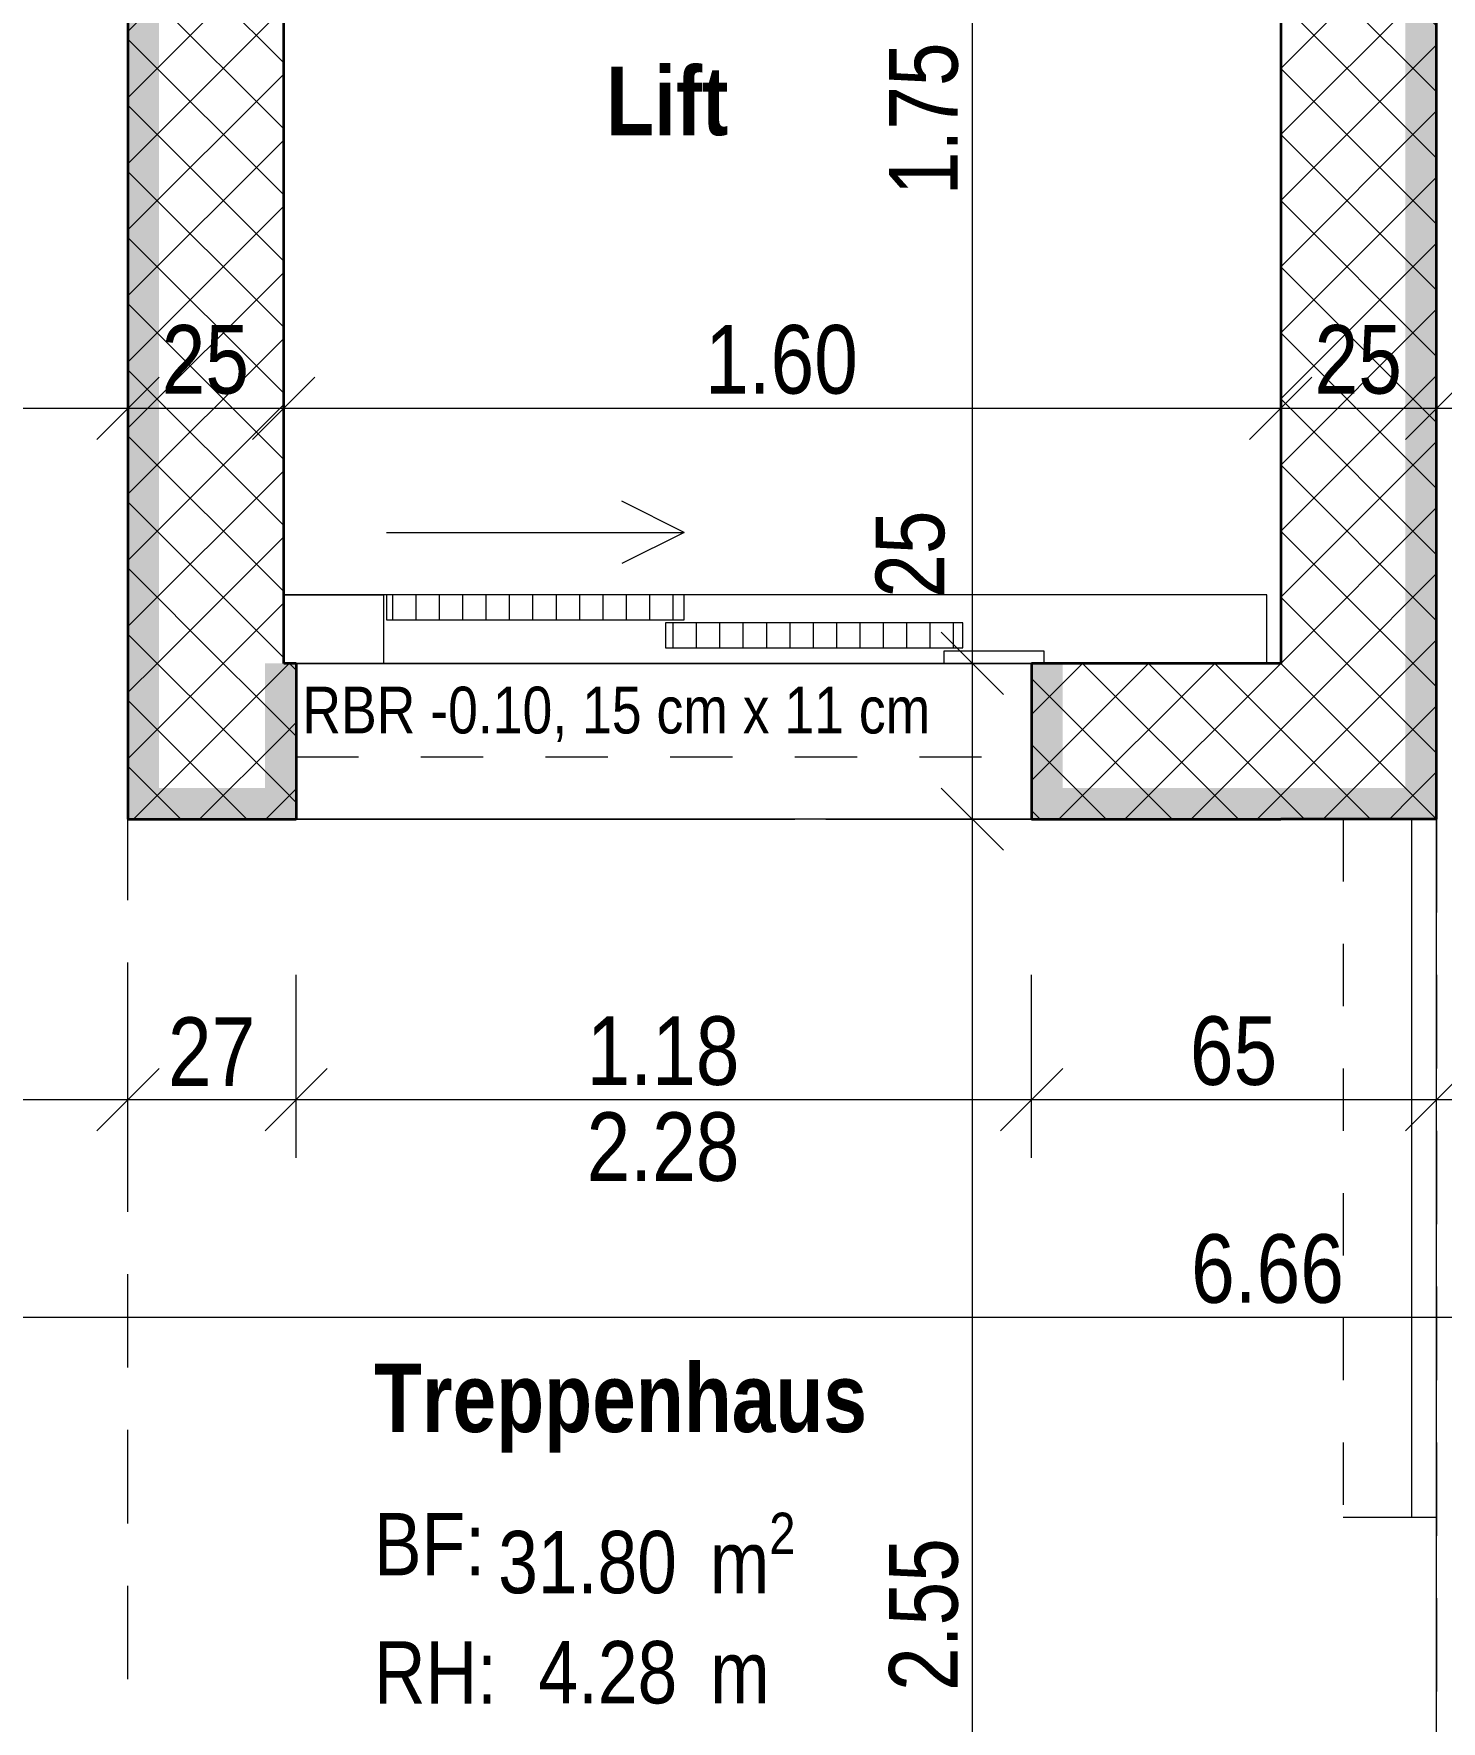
# Model space of a CAD drawing. Header units: metres. Extents: x -163 to 276, y -152 to 153.
# Drawn here: x -2.001 to 0.258, y -1.698 to 1.01 of the extents above; entities that cross this region are included whole.
import ezdxf

# ---------------------------------------------------------------- set-up
doc = ezdxf.new("R2010")
doc.units = ezdxf.units.M
doc.header["$MEASUREMENT"] = 0
for name, pattern in [('Strich 1_1mm', [0.1, 0.05, -0.05]), ('Strich 3_1mm Kanten', [0.2, 0.15, -0.05]), ('Strichpunkt 3_1_1mm Achsen', [0.25, 0.15, -0.05, 0, -0.05]), ('Wipeout_Contour', [1, 0, -1])]:
    doc.linetypes.add(name, pattern=pattern)
for name, color, linetype in [('010 Türen Neu', 7, 'Continuous'), ('015 Innenwände Bauteilschraffuren Neu', 7, 'Continuous'), ('015 Innenwände Neu', 7, 'Continuous'), ('030 Bodenaufbauten Neu', 7, 'Continuous'), ('035 Decken Neu', 7, 'Continuous'), ('050 Geländer Neu', 7, 'Continuous'), ('080 Raum Innen Kontur Neu', 7, 'Continuous'), ('080 Raum Innen Text Neu', 7, 'Continuous'), ('110 Bemassungen Ausführung Neu', 7, 'Continuous'), ('160 Beschriftungen Ausführung Neu', 7, 'Continuous'), ('260 Kennzeichnung Sichtbeton Neu', 7, 'Continuous')]:
    doc.layers.add(name, color=color, linetype=linetype)
doc.styles.add('ERSTELLTER_STIL_1', font='ARIALN.TTF')
doc.styles.add('ERSTELLTER_STIL_2', font='ARIALN.TTF')
doc.linetypes.add('Unsichtbare Linie', pattern='A,0,[1,5773_101 Erdgeschoss1.Shx,S=500,R=0,X=0,Y=0],-500,0', length=500)
doc.dimstyles.new('ERSTELLTER_STIL__1', dxfattribs={"dimtxt": 0.11, "dimasz": 0.095, "dimexe": 0.18, "dimexo": 0.2, "dimgap": 0, "dimtad": 1, "dimzin": 0, "dimdsep": 46, "dimtxsty": 'ERSTELLTER_STIL_2', "dimblk": 'ARROWHEAD_6', "dimblk1": 'ARROWHEAD_6', "dimblk2": 'ARROWHEAD_6', "dimcen": 0.09, "dimclrd": 7, "dimclre": 7, "dimclrt": 7, "dimazin": 0, "dimtfac": 1, "dimtdec": 4, "dimtmove": 0, "dimatfit": 3, "dimfxl": 1, "dimtolj": 1, "dimtzin": 0, "dimarcsym": 0})
doc.dimstyles.new('ERSTELLTER_STIL__2', dxfattribs={"dimtxt": 0.11, "dimasz": 0.095, "dimexe": 0.18, "dimexo": 0.2, "dimgap": 0, "dimtad": 1, "dimtih": 1, "dimtoh": 1, "dimzin": 0, "dimdsep": 46, "dimtxsty": 'ERSTELLTER_STIL_2', "dimblk": 'ARROWHEAD_6', "dimblk1": 'ARROWHEAD_6', "dimblk2": 'ARROWHEAD_6', "dimcen": 0.09, "dimclrd": 7, "dimclre": 7, "dimclrt": 7, "dimazin": 0, "dimtfac": 1, "dimtdec": 4, "dimtmove": 0, "dimatfit": 3, "dimfxl": 1, "dimtolj": 1, "dimtzin": 0, "dimarcsym": 0})
doc.dimstyles.new('ERSTELLTER_STIL__3', dxfattribs={"dimtxt": 0.11, "dimasz": 0.095, "dimexe": 0.18, "dimexo": 0.0625, "dimgap": 0, "dimtad": 1, "dimtih": 1, "dimtoh": 1, "dimzin": 0, "dimdsep": 46, "dimtxsty": 'ERSTELLTER_STIL_2', "dimblk": 'ARROWHEAD_6', "dimblk1": 'ARROWHEAD_6', "dimblk2": 'ARROWHEAD_6', "dimcen": 0.09, "dimse1": 1, "dimse2": 1, "dimclrd": 7, "dimclre": 7, "dimclrt": 7, "dimazin": 0, "dimtfac": 1, "dimtdec": 4, "dimtmove": 0, "dimatfit": 3, "dimfxl": 1, "dimtolj": 1, "dimtzin": 0, "dimarcsym": 0})
doc.dimstyles.new('ERSTELLTER_STIL__4', dxfattribs={"dimtxt": 0.11, "dimasz": 0.095, "dimexe": 0.18, "dimexo": 0.0625, "dimgap": 0, "dimtad": 1, "dimzin": 0, "dimdsep": 46, "dimtxsty": 'ERSTELLTER_STIL_2', "dimblk": 'ARROWHEAD_6', "dimblk1": 'ARROWHEAD_6', "dimblk2": 'ARROWHEAD_6', "dimcen": 0.09, "dimse1": 1, "dimse2": 1, "dimclrd": 7, "dimclre": 7, "dimclrt": 7, "dimazin": 0, "dimtfac": 1, "dimtdec": 4, "dimtmove": 0, "dimatfit": 3, "dimfxl": 1, "dimtolj": 1, "dimtzin": 0, "dimarcsym": 0})
doc.dimstyles.new('ERSTELLTER_STIL__7', dxfattribs={"dimtxt": 0.11, "dimasz": 0.095, "dimexe": 0.18, "dimexo": 0.0625, "dimgap": 0, "dimtad": 1, "dimzin": 0, "dimdsep": 46, "dimtxsty": 'ERSTELLTER_STIL_2', "dimblk": 'ARROWHEAD_6', "dimblk1": 'ARROWHEAD_6', "dimblk2": 'ARROWHEAD_6', "dimcen": 0.09, "dimse1": 1, "dimse2": 1, "dimclrd": 7, "dimclre": 7, "dimclrt": 7, "dimazin": 0, "dimtfac": 1, "dimtdec": 4, "dimtmove": 2, "dimatfit": 3, "dimfxl": 1, "dimtolj": 1, "dimtzin": 0, "dimarcsym": 0})
pattern_1 = [(45, (0, 0), (-0.053033, 0.053033), []), (135, (0, 0), (0.053033, 0.053033), [])]
pattern_2 = [(90, (0, 0), (-0.0375, 0), [])]

# ---------------------------------------------------------------- blocks, each defined once
blk = doc.blocks.new('*D4')
at = {"layer": '110 Bemassungen Ausführung Neu', "color": 7, "linetype": 'Continuous', "lineweight": 13}
for p, q in [((-9.505, 3.47), (-9.505, 3)), ((-9.505, 3), (-9.505, -3.18)), ((-9.505, -3.18), (-9.505, -3.43))]:
    blk.add_line(p, q, dxfattribs=at)
at = {"layer": '110 Bemassungen Ausführung Neu', "color": 7, "linetype": 'Continuous', "lineweight": 18}
for p, q in [((-9.455, 2.95), (-9.555, 3.05)), ((-9.455, -3.23), (-9.555, -3.13))]:
    blk.add_line(p, q, dxfattribs=at)
at = {"layer": '110 Bemassungen Ausführung Neu', "color": 7, "lineweight": 13, "insert": (-9.527, -0.2139), "char_height": 0.11, "attachment_point": 7, "rotation": 90, "style": 'ERSTELLTER_STIL_2'}
blk.add_mtext('\\A1;{\\pql;\\fArial Narrow|b0|i0|c0|p0;\\W1.000000;6.18}', dxfattribs=at)
blk = doc.blocks.new('ARROWHEAD_6')
at = {"color": 0, "linetype": 'Continuous', "lineweight": 0}
for p, q in [((-0.5, -0.5), (0.5, 0.5)), ((0, 0), (-1, 0))]:
    blk.add_line(p, q, dxfattribs=at)
blk = doc.blocks.new('*D7')
at = {"layer": '110 Bemassungen Ausführung Neu', "color": 7, "linetype": 'Continuous', "lineweight": 13}
for p, q in [((-3.35, -0.7937), (-3.35, -0.5)), ((-1.85, -0.7937), (-1.85, -0.5)), ((-3.425, -0.7), (-3.35, -0.7)), ((-3.35, -0.7), (-1.85, -0.7))]:
    blk.add_line(p, q, dxfattribs=at)
at = {"layer": '110 Bemassungen Ausführung Neu', "color": 7, "linetype": 'Continuous', "lineweight": 18}
for p, q in [((-3.3, -0.65), (-3.4, -0.75)), ((-1.8, -0.65), (-1.9, -0.75))]:
    blk.add_line(p, q, dxfattribs=at)
at = {"layer": '110 Bemassungen Ausführung Neu', "color": 7, "lineweight": 13, "insert": (-2.7239, -0.678), "char_height": 0.11, "attachment_point": 7, "style": 'ERSTELLTER_STIL_2'}
blk.add_mtext('\\A1;{\\pql;\\fArial Narrow|b0|i0|c0|p0;\\W1.000000;1.50}', dxfattribs=at)
blk = doc.blocks.new('*D8')
at = {"layer": '110 Bemassungen Ausführung Neu', "color": 7, "linetype": 'Continuous', "lineweight": 13}
for p, q in [((-1.85, -0.7937), (-1.85, -0.5)), ((-1.58, -0.7937), (-1.58, -0.5)), ((-1.85, -0.7), (-1.58, -0.7))]:
    blk.add_line(p, q, dxfattribs=at)
at = {"layer": '110 Bemassungen Ausführung Neu', "color": 7, "linetype": 'Continuous', "lineweight": 18}
for p, q in [((-1.8, -0.65), (-1.9, -0.75)), ((-1.53, -0.65), (-1.63, -0.75))]:
    blk.add_line(p, q, dxfattribs=at)
at = {"layer": '110 Bemassungen Ausführung Neu', "color": 7, "lineweight": 13, "insert": (-1.7858, -0.678), "char_height": 0.11, "attachment_point": 7, "style": 'ERSTELLTER_STIL_2'}
blk.add_mtext('\\A1;{\\pql;\\fArial Narrow|b0|i0|c0|p0;\\W1.000000;27}', dxfattribs=at)
blk = doc.blocks.new('*D9')
at = {"layer": '110 Bemassungen Ausführung Neu', "color": 7, "linetype": 'Continuous', "lineweight": 13}
for p, q in [((-1.58, -0.7937), (-1.58, -0.5)), ((-0.4, -0.7937), (-0.4, -0.5)), ((-1.58, -0.7), (-0.4, -0.7))]:
    blk.add_line(p, q, dxfattribs=at)
at = {"layer": '110 Bemassungen Ausführung Neu', "color": 7, "linetype": 'Continuous', "lineweight": 18}
for p, q in [((-1.53, -0.65), (-1.63, -0.75)), ((-0.35, -0.65), (-0.45, -0.75))]:
    blk.add_line(p, q, dxfattribs=at)
at = {"layer": '110 Bemassungen Ausführung Neu', "color": 7, "lineweight": 13, "char_height": 0.11, "attachment_point": 7, "style": 'ERSTELLTER_STIL_2'}
for s, insert in [('\\A1;{\\pql;\\fArial Narrow|b0|i0|c0|p0;\\W1.000000;1.18}', (-1.1139, -0.678)), ('\\A1;{\\pql;\\fArial Narrow|b0|i0|c0|p0;\\W1.000000;2.28}', (-1.1139, -0.832))]:
    blk.add_mtext(s, dxfattribs=dict(at, insert=insert))
blk = doc.blocks.new('*D10')
at = {"layer": '110 Bemassungen Ausführung Neu', "color": 7, "linetype": 'Continuous', "lineweight": 13}
for p, q in [((-0.4, -0.7937), (-0.4, -0.5)), ((0.25, -0.7937), (0.25, -0.5)), ((-0.4, -0.7), (0.25, -0.7)), ((0.25, -0.7), (0.325, -0.7))]:
    blk.add_line(p, q, dxfattribs=at)
at = {"layer": '110 Bemassungen Ausführung Neu', "color": 7, "linetype": 'Continuous', "lineweight": 18}
for p, q in [((-0.35, -0.65), (-0.45, -0.75)), ((0.2, -0.75), (0.3, -0.65))]:
    blk.add_line(p, q, dxfattribs=at)
at = {"layer": '110 Bemassungen Ausführung Neu', "color": 7, "lineweight": 13, "insert": (-0.1458, -0.678), "char_height": 0.11, "attachment_point": 7, "style": 'ERSTELLTER_STIL_2'}
blk.add_mtext('\\A1;{\\pql;\\fArial Narrow|b0|i0|c0|p0;\\W1.000000;65}', dxfattribs=at)
blk = doc.blocks.new('*D12')
at = {"layer": '110 Bemassungen Ausführung Neu', "color": 7, "linetype": 'Continuous', "lineweight": 13}
for p, q in [((-1.85, 0.3155), (-1.85, 0.6093)), ((-3.35, 0.2093), (-3.35, 0.503)), ((-3.35, 0.4093), (-1.85, 0.4093))]:
    blk.add_line(p, q, dxfattribs=at)
at = {"layer": '110 Bemassungen Ausführung Neu', "color": 7, "linetype": 'Continuous', "lineweight": 18}
for p, q in [((-3.3, 0.4593), (-3.4, 0.3593)), ((-1.8, 0.4593), (-1.9, 0.3593))]:
    blk.add_line(p, q, dxfattribs=at)
at = {"layer": '110 Bemassungen Ausführung Neu', "color": 7, "lineweight": 13, "insert": (-2.7239, 0.4313), "char_height": 0.11, "attachment_point": 7, "style": 'ERSTELLTER_STIL_2'}
blk.add_mtext('\\A1;{\\pql;\\fArial Narrow|b0|i0|c0|p0;\\W1.000000;1.50}', dxfattribs=at)
blk = doc.blocks.new('*D13')
at = {"layer": '110 Bemassungen Ausführung Neu', "color": 7, "linetype": 'Continuous', "lineweight": 13}
blk.add_line((-1.85, 0.3155), (-1.85, 0.6093), dxfattribs=at)
at = {"layer": '110 Bemassungen Ausführung Neu', "color": 7, "linetype": 'Continuous', "lineweight": 18}
blk.add_line((-1.8, 0.4593), (-1.9, 0.3593), dxfattribs=at)
blk = doc.blocks.new('*D14')
at = {"layer": '110 Bemassungen Ausführung Neu', "color": 7, "linetype": 'Continuous', "lineweight": 13}
for p, q in [((-1.85, 0.3155), (-1.85, 0.6093)), ((-1.6, 0.3155), (-1.6, 0.6093)), ((-1.85, 0.4093), (-1.6, 0.4093))]:
    blk.add_line(p, q, dxfattribs=at)
at = {"layer": '110 Bemassungen Ausführung Neu', "color": 7, "linetype": 'Continuous', "lineweight": 18}
for p, q in [((-1.8, 0.4593), (-1.9, 0.3593)), ((-1.55, 0.4593), (-1.65, 0.3593))]:
    blk.add_line(p, q, dxfattribs=at)
at = {"layer": '110 Bemassungen Ausführung Neu', "color": 7, "lineweight": 13, "insert": (-1.7958, 0.4313), "char_height": 0.11, "attachment_point": 7, "style": 'ERSTELLTER_STIL_2'}
blk.add_mtext('\\A1;{\\pql;\\fArial Narrow|b0|i0|c0|p0;\\W1.000000;25}', dxfattribs=at)
blk = doc.blocks.new('*D15')
at = {"layer": '110 Bemassungen Ausführung Neu', "color": 7, "linetype": 'Continuous', "lineweight": 13}
blk.add_line((-1.6, 0.3155), (-1.6, 0.6093), dxfattribs=at)
at = {"layer": '110 Bemassungen Ausführung Neu', "color": 7, "linetype": 'Continuous', "lineweight": 18}
blk.add_line((-1.55, 0.4593), (-1.65, 0.3593), dxfattribs=at)
blk = doc.blocks.new('*D16')
at = {"layer": '110 Bemassungen Ausführung Neu', "color": 7, "linetype": 'Continuous', "lineweight": 13}
for p, q in [((-1.6, 0.3155), (-1.6, 0.6093)), ((-1.6, 0.4093), (0, 0.4093))]:
    blk.add_line(p, q, dxfattribs=at)
at = {"layer": '110 Bemassungen Ausführung Neu', "color": 7, "linetype": 'Continuous', "lineweight": 18}
for p, q in [((-1.55, 0.4593), (-1.65, 0.3593)), ((0.05, 0.4593), (-0.05, 0.3593))]:
    blk.add_line(p, q, dxfattribs=at)
at = {"layer": '110 Bemassungen Ausführung Neu', "color": 7, "lineweight": 13, "insert": (-0.9239, 0.4313), "char_height": 0.11, "attachment_point": 7, "style": 'ERSTELLTER_STIL_2'}
blk.add_mtext('\\A1;{\\pql;\\fArial Narrow|b0|i0|c0|p0;\\W1.000000;1.60}', dxfattribs=at)
blk = doc.blocks.new('*D17')
at = {"layer": '110 Bemassungen Ausführung Neu', "color": 7, "linetype": 'Continuous', "lineweight": 18}
blk.add_line((0.05, 0.4593), (-0.05, 0.3593), dxfattribs=at)
at = {"layer": '110 Bemassungen Ausführung Neu', "color": 7, "linetype": 'Continuous', "lineweight": 13}
blk.add_line((-1.6, 0.4093), (0, 0.4093), dxfattribs=at)
blk = doc.blocks.new('*D18')
at = {"layer": '110 Bemassungen Ausführung Neu', "color": 7, "linetype": 'Continuous', "lineweight": 13}
for p, q in [((0, 0.3155), (0, 0.6093)), ((0.25, 0.3155), (0.25, 0.6093)), ((-1.6, 0.4093), (0, 0.4093)), ((0, 0.4093), (0.25, 0.4093)), ((0.25, 0.4093), (3.31, 0.4093))]:
    blk.add_line(p, q, dxfattribs=at)
at = {"layer": '110 Bemassungen Ausführung Neu', "color": 7, "linetype": 'Continuous', "lineweight": 18}
for p, q in [((0.05, 0.4593), (-0.05, 0.3593)), ((0.3, 0.4593), (0.2, 0.3593))]:
    blk.add_line(p, q, dxfattribs=at)
at = {"layer": '110 Bemassungen Ausführung Neu', "color": 7, "lineweight": 13, "insert": (0.0542, 0.4313), "char_height": 0.11, "attachment_point": 7, "style": 'ERSTELLTER_STIL_2'}
blk.add_mtext('\\A1;{\\pql;\\fArial Narrow|b0|i0|c0|p0;\\W1.000000;25}', dxfattribs=at)
blk = doc.blocks.new('*D19')
at = {"layer": '110 Bemassungen Ausführung Neu', "color": 7, "linetype": 'Continuous', "lineweight": 18}
blk.add_line((0.3, 0.4593), (0.2, 0.3593), dxfattribs=at)
at = {"layer": '110 Bemassungen Ausführung Neu', "color": 7, "linetype": 'Continuous', "lineweight": 13}
blk.add_line((0.25, 0.4093), (3.31, 0.4093), dxfattribs=at)
blk = doc.blocks.new('*D20')
at = {"layer": '110 Bemassungen Ausführung Neu', "color": 7, "linetype": 'Continuous', "lineweight": 18}
for p, q in [((0.3, 0.4593), (0.2, 0.3593)), ((3.36, 0.4593), (3.26, 0.3593))]:
    blk.add_line(p, q, dxfattribs=at)
at = {"layer": '110 Bemassungen Ausführung Neu', "color": 7, "linetype": 'Continuous', "lineweight": 13}
blk.add_line((0.25, 0.4093), (3.31, 0.4093), dxfattribs=at)
at = {"layer": '110 Bemassungen Ausführung Neu', "color": 7, "lineweight": 13, "insert": (1.6561, 0.4313), "char_height": 0.11, "attachment_point": 7, "style": 'ERSTELLTER_STIL_2'}
blk.add_mtext('\\A1;{\\pql;\\fArial Narrow|b0|i0|c0|p0;\\W1.000000;3.06}', dxfattribs=at)
blk = doc.blocks.new('*D21')
at = {"layer": '110 Bemassungen Ausführung Neu', "color": 7, "linetype": 'Continuous', "lineweight": 13}
for p, q in [((3.31, 0.2093), (3.31, 0.503)), ((3.56, 0.2093), (3.56, 0.503)), ((0.25, 0.4093), (3.31, 0.4093)), ((3.31, 0.4093), (3.56, 0.4093)), ((3.56, 0.4093), (3.635, 0.4093))]:
    blk.add_line(p, q, dxfattribs=at)
at = {"layer": '110 Bemassungen Ausführung Neu', "color": 7, "linetype": 'Continuous', "lineweight": 18}
for p, q in [((3.36, 0.4593), (3.26, 0.3593)), ((3.51, 0.3593), (3.61, 0.4593))]:
    blk.add_line(p, q, dxfattribs=at)
at = {"layer": '110 Bemassungen Ausführung Neu', "color": 7, "lineweight": 13, "insert": (3.3642, 0.4313), "char_height": 0.11, "attachment_point": 7, "style": 'ERSTELLTER_STIL_2'}
blk.add_mtext('\\A1;{\\pql;\\fArial Narrow|b0|i0|c0|p0;\\W1.000000;25}', dxfattribs=at)
blk = doc.blocks.new('*D102')
at = {"layer": '110 Bemassungen Ausführung Neu', "color": 7, "linetype": 'Continuous', "lineweight": 13}
for p, q in [((-0.495, 2), (-0.495, 1.75)), ((-0.5887, 1.75), (-0.4012, 1.75)), ((-0.495, 1.75), (-0.495, 0)), ((-0.495, 0), (-0.495, -0.25))]:
    blk.add_line(p, q, dxfattribs=at)
at = {"layer": '110 Bemassungen Ausführung Neu', "color": 7, "linetype": 'Continuous', "lineweight": 18}
for p, q in [((-0.445, 1.7), (-0.545, 1.8)), ((-0.445, -0.05), (-0.545, 0.05))]:
    blk.add_line(p, q, dxfattribs=at)
at = {"layer": '110 Bemassungen Ausführung Neu', "color": 7, "lineweight": 13, "char_height": 0.11, "attachment_point": 7, "rotation": 90, "style": 'ERSTELLTER_STIL_2'}
for s, insert in [('\\A1;{\\pql;\\fArial Narrow|b0|i0|c0|p0;\\W1.000000;1.75}', (-0.517, 0.7511)), ('\\A1;{\\pql;\\fArial Narrow|b0|i0|c0|p0;\\W1.000000;25}', (-0.5385, 0.1052))]:
    blk.add_mtext(s, dxfattribs=dict(at, insert=insert))
blk = doc.blocks.new('*D103')
at = {"layer": '110 Bemassungen Ausführung Neu', "color": 7, "linetype": 'Continuous', "lineweight": 13}
for p, q in [((-0.495, 1.75), (-0.495, 0)), ((-0.5887, 0), (-0.4012, 0)), ((-0.495, 0), (-0.495, -0.25)), ((-0.495, -0.25), (-0.495, -2.8))]:
    blk.add_line(p, q, dxfattribs=at)
at = {"layer": '110 Bemassungen Ausführung Neu', "color": 7, "linetype": 'Continuous', "lineweight": 18}
for p, q in [((-0.445, -0.05), (-0.545, 0.05)), ((-0.445, -0.3), (-0.545, -0.2))]:
    blk.add_line(p, q, dxfattribs=at)
blk = doc.blocks.new('*D104')
at = {"layer": '110 Bemassungen Ausführung Neu', "color": 7, "linetype": 'Continuous', "lineweight": 13}
for p, q in [((-0.495, 0), (-0.495, -0.25)), ((-0.5887, -0.25), (-0.4012, -0.25)), ((-0.495, -0.25), (-0.495, -2.8)), ((-0.5887, -2.8), (-0.4012, -2.8)), ((-0.495, -2.8), (-0.495, -2.875))]:
    blk.add_line(p, q, dxfattribs=at)
at = {"layer": '110 Bemassungen Ausführung Neu', "color": 7, "linetype": 'Continuous', "lineweight": 18}
for p, q in [((-0.445, -0.3), (-0.545, -0.2)), ((-0.545, -2.75), (-0.445, -2.85))]:
    blk.add_line(p, q, dxfattribs=at)
at = {"layer": '110 Bemassungen Ausführung Neu', "color": 7, "lineweight": 13, "insert": (-0.517, -1.6489), "char_height": 0.11, "attachment_point": 7, "rotation": 90, "style": 'ERSTELLTER_STIL_2'}
blk.add_mtext('\\A1;{\\pql;\\fArial Narrow|b0|i0|c0|p0;\\W1.000000;2.55}', dxfattribs=at)
blk = doc.blocks.new('*D108')
at = {"layer": '110 Bemassungen Ausführung Neu', "color": 7, "linetype": 'Continuous', "lineweight": 13}
for p, q in [((3.31, -0.9559), (3.31, -1.1434)), ((3.31, -1.0496), (-3.35, -1.0496)), ((3.56, -1.0496), (3.31, -1.0496))]:
    blk.add_line(p, q, dxfattribs=at)
at = {"layer": '110 Bemassungen Ausführung Neu', "color": 7, "linetype": 'Continuous', "lineweight": 18}
for p, q in [((-3.4, -1.0996), (-3.3, -0.9996)), ((3.26, -1.0996), (3.36, -0.9996))]:
    blk.add_line(p, q, dxfattribs=at)
at = {"layer": '110 Bemassungen Ausführung Neu', "color": 7, "lineweight": 13, "insert": (-0.1439, -1.0276), "char_height": 0.11, "attachment_point": 7, "style": 'ERSTELLTER_STIL_2'}
blk.add_mtext('\\A1;{\\pql;\\fArial Narrow|b0|i0|c0|p0;\\W1.000000;6.66}', dxfattribs=at)
blk = doc.blocks.new('*D109')
at = {"layer": '110 Bemassungen Ausführung Neu', "color": 7, "linetype": 'Continuous', "lineweight": 13}
for p, q in [((-3.35, -0.9559), (-3.35, -1.1434)), ((-3.35, -1.0496), (-3.6, -1.0496)), ((3.31, -1.0496), (-3.35, -1.0496))]:
    blk.add_line(p, q, dxfattribs=at)
at = {"layer": '110 Bemassungen Ausführung Neu', "color": 7, "linetype": 'Continuous', "lineweight": 18}
blk.add_line((-3.4, -1.0996), (-3.3, -0.9996), dxfattribs=at)

msp = doc.modelspace()

# ---------------------------------------------------------------- hatches: boundary and pattern name
at = {"layer": '015 Innenwände Bauteilschraffuren Neu', "linetype": 'Continuous', "lineweight": 0, "true_color": 0x000000}
h = msp.add_hatch(dxfattribs=at)
h.set_pattern_fill('Beton_0001', color=18, style=0, pattern_type=2)
h.set_pattern_definition(pattern_1)
h.paths.add_polyline_path([(-1.85, 1.75), (-1.85, 0), (-1.6, 0), (-1.6, 1.75)])
h = msp.add_hatch(dxfattribs=at)
h.set_pattern_fill('Beton_0001', color=18, style=0, pattern_type=2)
h.set_pattern_definition(pattern_1)
h.paths.add_polyline_path([(0.25, 0), (0.25, 1.75), (0, 1.75), (0, 0)])
at = {"layer": '015 Innenwände Bauteilschraffuren Neu', "linetype": 'Continuous', "lineweight": 0, "true_color": 0xffffff}
h = msp.add_hatch(dxfattribs=at)
h.set_pattern_fill('Dämmstoff__allgemein_ver_31', style=0, pattern_type=2)
h.set_pattern_definition(pattern_2)
h.paths.add_polyline_path([(-0.9575, 0.07), (-0.9575, 0.11), (-1.435, 0.11), (-1.435, 0.07)])
h = msp.add_hatch(dxfattribs=at)
h.set_pattern_fill('Dämmstoff__allgemein_ver_31', style=0, pattern_type=2)
h.set_pattern_definition(pattern_2)
h.paths.add_polyline_path([(-0.51, 0.025), (-0.51, 0.065), (-0.9875, 0.065), (-0.9875, 0.025)])
at = {"layer": '015 Innenwände Bauteilschraffuren Neu', "linetype": 'Continuous', "lineweight": 0, "true_color": 0x000000}
h = msp.add_hatch(dxfattribs=at)
h.set_pattern_fill('Beton_0001', color=18, style=0, pattern_type=2)
h.set_pattern_definition(pattern_1)
h.paths.add_polyline_path([(-1.6, 0), (-1.85, -0.25), (-1.6, -0.25)])
h = msp.add_hatch(dxfattribs=at)
h.set_pattern_fill('Beton_0001', color=18, style=0, pattern_type=2)
h.set_pattern_definition(pattern_1)
h.paths.add_polyline_path([(-1.6, 0), (-1.85, 0), (-1.85, -0.25)])
h = msp.add_hatch(dxfattribs=at)
h.set_pattern_fill('Beton_0001', color=18, style=0, pattern_type=2)
h.set_pattern_definition(pattern_1)
h.paths.add_polyline_path([(-1.6, -0.25), (-1.58, -0.25), (-1.58, 0), (-1.6, 0)])
h = msp.add_hatch(dxfattribs=at)
h.set_pattern_fill('Beton_0001', color=18, style=0, pattern_type=2)
h.set_pattern_definition(pattern_1)
h.paths.add_polyline_path([(-0.4, 0), (-0.4, -0.25), (0, -0.25), (0, 0)])
at = {"layer": '260 Kennzeichnung Sichtbeton Neu', "linetype": 'Continuous', "lineweight": 0, "true_color": 0x00550f}
msp.add_hatch(color=108, dxfattribs=at).paths.add_polyline_path([(-1.85, 3.2), (-1.8, 3.2), (-1.8, 3.05), (-1.8, -0.2), (-1.63, -0.2), (-1.63, 0), (-1.58, 0), (-1.58, -0.25), (-1.85, -0.25), (-1.85, 3)])

# ---------------------------------------------------------------- linework, layer by layer
at = {"layer": '010 Türen Neu', "color": 7, "linetype": 'Continuous', "lineweight": 13}
for p, q in [((-0.9575, 0.21), (-1.0575, 0.26)), ((-1.435, 0.21), (-0.9575, 0.21)), ((-0.9575, 0.21), (-1.0575, 0.16)), ((-0.0225, 0.11), (-1.6, 0.11)), ((-1.6, 0.11), (-1.6, 0)), ((-1.6, 0), (-1.6, 0.11)), ((-1.6, 0.11), (-1.44, 0.11)), ((-1.44, 0.11), (-1.44, 0)), ((-0.9575, 0.11), (-1.435, 0.11)), ((-1.435, 0.11), (-1.435, 0.07)), ((-0.9575, 0.07), (-0.9575, 0.11)), ((-0.0225, 0), (-0.0225, 0.11)), ((-1.435, 0.07), (-0.9575, 0.07)), ((-0.51, 0.065), (-0.9875, 0.065)), ((-0.9875, 0.065), (-0.9875, 0.025)), ((-0.51, 0.025), (-0.51, 0.065)), ((-0.0225, 0), (-1.6, 0)), ((-1.44, 0), (-1.6, 0)), ((-0.9875, 0.025), (-0.51, 0.025)), ((-0.54, 0), (-0.54, 0.02)), ((-0.54, 0.02), (-0.38, 0.02)), ((-0.38, 0), (-0.54, 0)), ((-0.38, 0.02), (-0.38, 0))]:
    msp.add_line(p, q, dxfattribs=at)
at = {"layer": '010 Türen Neu', "color": 7, "linetype": 'Strichpunkt 3_1_1mm Achsen', "lineweight": 18}
for p, q in [((-1.58, 0), (-0.4, 0)), ((-1.58, -0.25), (-0.4, -0.25))]:
    msp.add_line(p, q, dxfattribs=at)
at = {"layer": '010 Türen Neu', "color": 7, "linetype": 'Continuous', "lineweight": 35}
for p, q in [((-1.58, 0), (-1.58, -0.25)), ((-0.4, 0), (-0.4, -0.25))]:
    msp.add_line(p, q, dxfattribs=at)
at = {"layer": '015 Innenwände Neu', "color": 7, "linetype": 'Continuous', "lineweight": 35}
for p, q in [((-1.58, 0), (-1.58, -0.25)), ((-0.4, 0), (-0.4, -0.25))]:
    msp.add_line(p, q, dxfattribs=at)
at = {"layer": '015 Innenwände Neu', "color": 7, "linetype": 'Strich 1_1mm', "lineweight": 13}
for p, q in [((-1.58, 0), (-0.4, 0)), ((-1.58, -0.15), (-1.58, 0)), ((-0.4, -0.15), (-0.4, 0)), ((-1.58, -0.15), (-0.4, -0.15))]:
    msp.add_line(p, q, dxfattribs=at)
at = {"layer": '015 Innenwände Neu', "color": 7, "linetype": 'Continuous', "lineweight": 35, "flags": 128}
for points in [[(-1.85, 2), (-1.85, -0.25)], [(-1.6, 0), (-1.6, 1.75)], [(0, 1.75), (0, 0)], [(-1.58, 0), (-1.6, 0)], [(0, 0), (-0.4, 0)], [(-1.85, -0.25), (-1.6, -0.25)], [(-1.6, -0.25), (-1.58, -0.25)], [(-0.4, -0.25), (0, -0.25)]]:
    msp.add_lwpolyline(points, dxfattribs=at)
at = {"layer": '030 Bodenaufbauten Neu', "color": 255, "linetype": 'Unsichtbare Linie', "lineweight": 13, "flags": 128}
for points in [[(-1.58, -0.15), (-1.58, -0.25), (-1.85, -0.25), (-1.85, 1.7), (-3.35, 1.7), (-3.35, -2.8)], [(-0.4, -0.15), (-0.4, 0), (-1.58, 0), (-1.58, -0.15)], [(0.1, -0.25), (-0.4, -0.25), (-0.4, -0.15)], [(1.52, -1.55), (1.52, -1.82), (0.25, -1.82), (0.25, -1.37), (0.1, -1.37)]]:
    msp.add_lwpolyline(points, dxfattribs=at)
at = {"layer": '080 Raum Innen Kontur Neu', "color": 9, "linetype": 'Continuous', "lineweight": 13, "flags": 128}
msp.add_lwpolyline([(0, 0), (0, 1.75), (-1.6, 1.75), (-1.6, 0)], close=True, dxfattribs=at)

# ---------------------------------------------------------------- texts
at = {"layer": '080 Raum Innen Text Neu', "color": 7, "lineweight": 13, "attachment_point": 1}
for s, insert, char_height, style in [('\\A1;{\\pql;\\pt0;\\fArial Narrow|b1|i0|c0|p0;\\W1.000000;Lift}', (-1.0824, 0.9575), 0.11, 'ERSTELLTER_STIL_1'), ('\\A1;{\\pql;\\pt0;\\fArial Narrow|b1|i0|c0|p0;\\W1.000000;Treppenhaus}', (-1.4551, -1.1235), 0.11, 'ERSTELLTER_STIL_1'), ('\\A1;{\\pql;\\pt0;\\fArial Narrow|b0|i0|c0|p0;\\W1.000000;BF:}', (-1.4551, -1.3634), 0.1, 'ERSTELLTER_STIL_2'), ('\\A1;{\\pql;\\pt0,0.05;\\fArial Narrow|b0|i0|c0|p0;\\W1.000000;31.80\\fArial Narrow|b0|i0|c0|p0;\\W1.000000;\\A1{\\H.66x;\\S^  ;}\\fArial Narrow|b0|i0|c0|p0;\\W1.000000; m\\fArial Narrow|b0|i0|c0|p0;\\W1.000000;\\A1{\\H.66x;\\S2^  ;}}', (-1.2558, -1.3629), 0.1, 'ERSTELLTER_STIL_2'), ('\\A1;{\\pql;\\pt0;\\fArial Narrow|b0|i0|c0|p0;\\W1.000000;RH:}', (-1.4551, -1.5692), 0.1, 'ERSTELLTER_STIL_2'), ('\\A1;{\\pql;\\pt0,0.05;\\fArial Narrow|b0|i0|c0|p0;\\W1.000000;4.28\\fArial Narrow|b0|i0|c0|p0;\\W1.000000;\\A1{\\H.66x;\\S^  ;}\\fArial Narrow|b0|i0|c0|p0;\\W1.000000; m\\fArial Narrow|b0|i0|c0|p0;\\W1.000000;\\A1{\\H.66x;\\S^  ;}}', (-1.1914, -1.5688), 0.1, 'ERSTELLTER_STIL_2')]:
    msp.add_mtext(s, dxfattribs=dict(at, insert=insert, char_height=char_height, style=style))
at = {"layer": '160 Beschriftungen Ausführung Neu', "color": 7, "linetype": 'Continuous', "lineweight": 13, "insert": (-1.57, -0.0819), "char_height": 0.075, "attachment_point": 4, "style": 'ERSTELLTER_STIL_2'}
msp.add_mtext('\\A1;{\\pql;\\fArial Narrow|b0|i0|c0|p0;\\W1.000000;RBR \\fArial Narrow|b0|i0|c0|p0;\\W1.000000;-0.10\\fArial Narrow|b0|i0|c0|p0;\\W1.000000;, \\fArial Narrow|b0|i0|c0|p0;\\W1.000000;15 cm\\fArial Narrow|b0|i0|c0|p0;\\W1.000000; x \\fArial Narrow|b0|i0|c0|p0;\\W1.000000;11 cm}', dxfattribs=at)

# ---------------------------------------------------------------- dimensions: what is measured, and where the dimension line sits
at = {"layer": '110 Bemassungen Ausführung Neu', "color": 7, "linetype": 'Continuous', "lineweight": 13}
for base, p1, p2, picture, middle in [((-1.85, -0.7), (-3.35, 3), (-1.85, -0.25), '*D7', (-2.5815, -0.623)), ((-1.85, 0.4093), (-3.35, 0.1), (-1.85, 0.875), '*D12', (-2.5815, 0.4863)), ((-1.8499999042, 0.4092953472), (-1.8499999042, 0.8750001042), (-1.8499999042, 0.8750001042), '*D13', (-1.8315358537, 0.4862953483)), ((-1.6, 0.4093), (-1.85, 0.875), (-1.6, 0.875), '*D14', (-1.7121, 0.4863)), ((-1.5999999042, 0.4092953472), (-1.5999999042, 0.8750000901), (-1.5999999042, 0.8750000901), '*D15', (-1.5815358537, 0.4862953483)), ((0, 0.4093), (-1.6, 0.875), (0, 0.875), '*D16', (-0.7815, 0.4863)), ((0.0000000493, 0.4092953472), (0.0000000493, 0.875), (0.0000000493, 0.875), '*D17', (0.0184640998, 0.4862953483)), ((0.25, 0.4093), (0, 0.875), (0.25, 0.875), '*D18', (0.1379, 0.4863)), ((0.2500000493, 0.4092953472), (0.2500000493, 0.8749999859), (0.2500000493, 0.8749999859), '*D19', (0.2684640998, 0.4862953483)), ((3.31, 0.4093), (0.25, 0.875), (3.31, 0.1), '*D20', (1.7985, 0.4863)), ((3.56, 0.4093), (3.31, 0.1), (3.56, -0.025), '*D21', (3.4479, 0.4863)), ((-1.58, -0.7), (-1.85, -0.25), (-1.58, -0.25), '*D8', (-1.7021, -0.623)), ((-0.4, -0.7), (-1.58, -0.25), (-0.4, -0.25), '*D9', (-0.9715, -0.623))]:
    dim = msp.add_linear_dim(base=base, p1=p1, p2=p2, dimstyle='ERSTELLTER_STIL__2', dxfattribs=at)
    dim.commit()
    dim.dimension.update_dxf_attribs({"geometry": picture, "text_midpoint": middle, "dimtype": 160})
dim = msp.add_linear_dim(base=(-0.495, 0), p1=(0, 1.75), p2=(0, 0), angle=270, dimstyle='ERSTELLTER_STIL__4', dxfattribs=at)
dim.commit()
dim.dimension.update_dxf_attribs({"geometry": '*D102', "text_midpoint": (-0.572, 0.8935), "dimtype": 160, "text_rotation": 90})

# ---------------------------------------------------------------- next in the draw order: wipeouts: each hides what was drawn before it
at = {"color": 254, "linetype": 'Wipeout_Contour', "lineweight": 0, "ltscale": 4.568548}
msp.add_wipeout([(0.25, -1.37), (0.25, -0.25), (0.1, -0.25), (0.1, -1.37)], dxfattribs=at).dxf.layer = '015 Innenwände Neu'

# ---------------------------------------------------------------- next in the draw order: hatches: boundary and pattern name
at = {"layer": '015 Innenwände Bauteilschraffuren Neu', "linetype": 'Continuous', "lineweight": 0, "true_color": 0x000000}
h = msp.add_hatch(dxfattribs=at)
h.set_pattern_fill('Beton_0001', color=18, style=0, pattern_type=2)
h.set_pattern_definition(pattern_1)
h.paths.add_polyline_path([(0, 0), (0, -0.25), (0.25, -0.25)])
h = msp.add_hatch(dxfattribs=at)
h.set_pattern_fill('Beton_0001', color=18, style=0, pattern_type=2)
h.set_pattern_definition(pattern_1)
h.paths.add_polyline_path([(0.25, 0), (0, 0), (0.25, -0.25)])
at = {"layer": '260 Kennzeichnung Sichtbeton Neu', "linetype": 'Continuous', "lineweight": 0, "true_color": 0x00550f}
msp.add_hatch(color=108, dxfattribs=at).paths.add_polyline_path([(0.2, -0.2), (0.2, 2), (0.25, 2), (0.25, -0.25), (-0.4, -0.25), (-0.4, 0), (-0.35, 0), (-0.35, -0.2)])

# ---------------------------------------------------------------- next in the draw order: linework, layer by layer
at = {"layer": '015 Innenwände Neu', "color": 7, "linetype": 'Continuous', "lineweight": 35, "flags": 128}
for points in [[(0.25, -0.25), (0.25, 2)], [(0.25, -0.25), (0, -0.25)]]:
    msp.add_lwpolyline(points, dxfattribs=at)
at = {"layer": '015 Innenwände Neu', "color": 7, "linetype": 'Strich 1_1mm', "lineweight": 13, "flags": 128}
for points in [[(0.25, -0.25), (0.1, -0.25)], [(0.1, -0.25), (0.1, -1.37)], [(0.25, -1.37), (0.25, -0.25)], [(0.1, -1.37), (0.25, -1.37)]]:
    msp.add_lwpolyline(points, dxfattribs=at)
at = {"layer": '030 Bodenaufbauten Neu', "color": 253, "linetype": 'Unsichtbare Linie', "lineweight": 13, "true_color": 0x9f9f9f, "flags": 128}
msp.add_lwpolyline([(0.1, -1.37), (0.25, -1.37), (0.25, -0.25), (0.1, -0.25)], dxfattribs=at)
at = {"layer": '035 Decken Neu', "color": 7, "linetype": 'Strich 3_1mm Kanten', "lineweight": 13, "flags": 128}
msp.add_lwpolyline([(0.25, -0.25), (0.25, -1.68), (1.52, -1.68), (1.52, -1.37), (2.06, -1.37), (2.06, -0.4), (3.31, -0.4), (3.31, -2.8), (-1.85, -2.8), (-1.85, -0.25)], close=True, dxfattribs=at)
at = {"layer": '050 Geländer Neu', "color": 7, "linetype": 'Continuous', "lineweight": 13, "flags": 128}
msp.add_lwpolyline([(0.21, -1.37), (0.25, -1.37), (0.25, -0.25), (0.21, -0.25)], close=True, dxfattribs=at)
at = {"layer": '080 Raum Innen Kontur Neu', "color": 9, "linetype": 'Continuous', "lineweight": 13, "flags": 128}
msp.add_lwpolyline([(-1.85, 3), (-3.35, 3), (-3.35, -2.8), (3.31, -2.8), (3.31, 3), (2.265, 3), (0.25, 3), (0.25, 2), (0.25, -0.25), (-1.85, -0.25), (-1.85, 2)], close=True, dxfattribs=at)

# ---------------------------------------------------------------- next in the draw order: dimensions: what is measured, and where the dimension line sits
at = {"layer": '110 Bemassungen Ausführung Neu', "color": 7, "linetype": 'Continuous', "lineweight": 13}
for base, p1, p2, dimstyle, picture, middle in [((-9.505, -3.18), (8.35, 3), (-9.205, -3.18), 'ERSTELLTER_STIL__1', '*D4', (-9.582, -0.0715)), ((-0.495, -0.25), (0, 0), (0.25, -0.25), 'ERSTELLTER_STIL__7', '*D103', (-0.5935, 0.1889)), ((-0.495, -2.8), (0.25, -0.25), (-3.35, -2.8), 'ERSTELLTER_STIL__4', '*D104', (-0.572, -1.5065))]:
    dim = msp.add_linear_dim(base=base, p1=p1, p2=p2, angle=270, dimstyle=dimstyle, dxfattribs=at)
    dim.commit()
    dim.dimension.update_dxf_attribs({"geometry": picture, "text_midpoint": middle, "dimtype": 160, "text_rotation": 90})
for base, p1, p2, picture, middle in [((-3.35, -1.0496), (3.31, 3), (-3.35, -2.8), '*D108', (-0.0015, -0.9726)), ((-3.3499999167, -1.0496040711), (-3.3499999167, -2.8000000468), (-3.3499999167, 0.099999964), '*D109', (-3.3315358662, -0.97260407))]:
    dim = msp.add_linear_dim(base=base, p1=p1, p2=p2, angle=180, dimstyle='ERSTELLTER_STIL__3', dxfattribs=at)
    dim.commit()
    dim.dimension.update_dxf_attribs({"geometry": picture, "text_midpoint": middle, "dimtype": 160})
dim = msp.add_linear_dim(base=(0.25, -0.7), p1=(-0.4, -0.25), p2=(0.25, -0.25), dimstyle='ERSTELLTER_STIL__2', dxfattribs=at)
dim.commit()
dim.dimension.update_dxf_attribs({"geometry": '*D10', "text_midpoint": (-0.0621, -0.623), "dimtype": 160})

doc.saveas('drawing.dxf')
